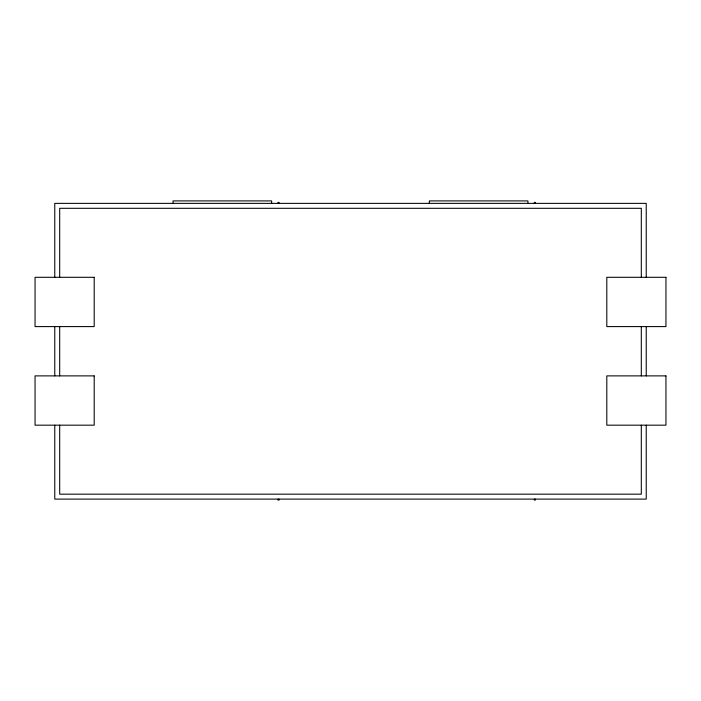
<?xml version="1.0" encoding="UTF-8"?>
<svg xmlns="http://www.w3.org/2000/svg" width="701" height="701" viewBox="0 0 701 701"><rect width="100%" height="100%" fill="white"/><g stroke="black" fill="none" stroke-linecap="round" stroke-linejoin="round"><path stroke-width="1.05" d="M646.234 277.307L646.234 203.369L54.766 203.369L54.766 277.307M646.234 326.596L646.234 375.885M646.234 425.174L646.234 499.103L54.766 499.103L54.766 425.174M641.31 277.307L641.31 208.302L59.69 208.302L59.69 277.307M641.31 326.596L641.31 375.885M641.31 425.174L641.31 494.179L59.69 494.179L59.69 425.174M535.336 203.369L535.336 202.387L534.346 202.387L534.346 203.369M535.336 499.103L535.336 500.093L534.346 500.093L534.346 499.103M527.941 203.369L527.941 200.907L429.363 200.907L429.363 203.369M279.033 203.369L279.033 202.387L278.043 202.387L278.043 203.369M279.033 499.103L279.033 500.093L278.043 500.093L278.043 499.103M271.637 203.369L271.637 200.907L173.059 200.907L173.059 203.369M59.69 326.596L59.69 375.885M54.766 326.596L54.766 375.885M94.197 277.307L35.05 277.307L35.05 326.596L94.197 326.596L94.197 277.307M665.95 277.307L606.803 277.307L606.803 326.596L665.95 326.596L665.95 277.307M94.197 375.885L35.05 375.885L35.05 425.174L94.197 425.174L94.197 375.885M665.95 375.885L606.803 375.885L606.803 425.174L665.95 425.174L665.95 375.885"/></g></svg>
